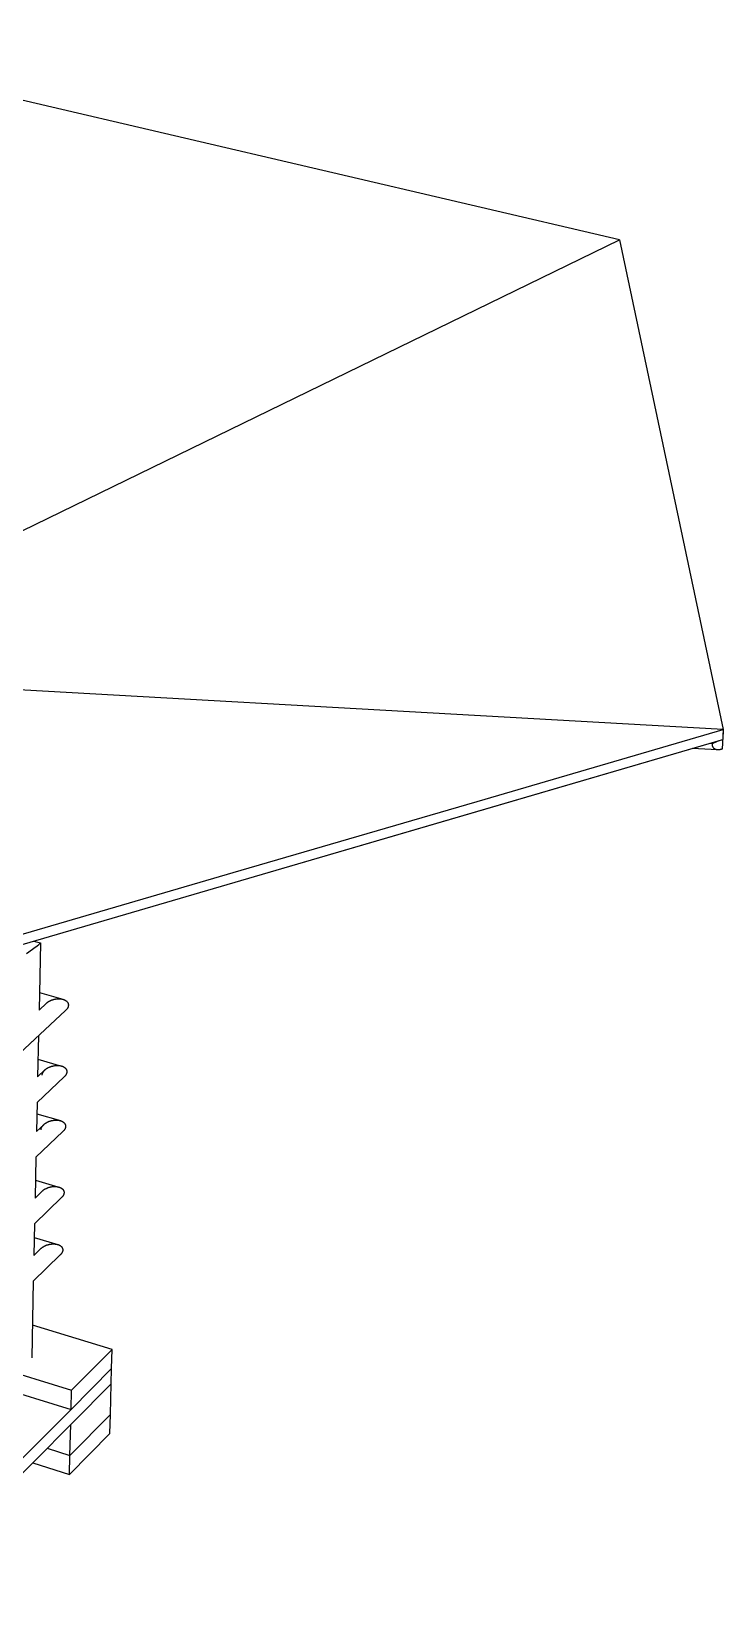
# Model space of a CAD drawing. Header units: millimetres. Extents: x 1.5 to 37.9, y -0.3 to 12.6.
# Drawn here: x 11.272 to 12.633, y 1.086 to 4.205 of the extents above; entities that cross this region are included whole.
import ezdxf

# ---------------------------------------------------------------- set-up
doc = ezdxf.new("R2010")
doc.units = ezdxf.units.MM
doc.layers.add('0.2', color=6, linetype='Continuous', lineweight=15)
doc.layers.add('0.3', color=4, linetype='Continuous', lineweight=20)

msp = doc.modelspace()

# ---------------------------------------------------------------- linework, layer by layer
at = {"layer": '0.2', "lineweight": -3}
for points in [[(11.4303, 1.613), (11.2733, 1.6607)], [(11.3503, 1.5329), (11.4303, 1.613)], [(11.4293, 1.5754), (11.4303, 1.613)], [(11.1968, 1.5801), (11.3503, 1.5329)], [(11.3494, 1.4951), (11.4293, 1.5754)], [(11.4285, 1.5456), (11.4293, 1.5754)], [(10.9724, 1.0864), (11.4285, 1.5456)], [(11.1961, 1.5424), (11.3494, 1.4951)], [(11.3494, 1.4951), (11.3503, 1.5329)], [(11.4269, 1.4854), (11.4285, 1.5456)], [(11.2455, 1.3909), (11.3494, 1.4951)], [(11.3472, 1.4048), (11.4269, 1.4854)], [(11.4259, 1.4481), (11.4269, 1.4854)], [(11.3463, 1.3673), (11.4259, 1.4481)], [(11.3472, 1.4048), (11.3487, 1.4653)], [(11.3025, 1.4187), (11.3472, 1.4048)], [(11.3463, 1.3673), (11.3472, 1.4048)], [(11.2739, 1.3899), (11.3463, 1.3673)]]:
    msp.add_lwpolyline(points, dxfattribs=at)
at = {"layer": '0.3', "lineweight": -3}
for points in [[(12.4287, 3.7952), (10.6767, 4.2048)], [(10.7678, 2.9869), (12.4287, 3.7952)], [(12.4287, 3.7952), (12.6332, 2.8325)], [(12.6332, 2.8325), (10.7682, 2.9372)], [(10.6762, 2.2616), (11.6841, 2.5557), (12.1646, 2.6956), (12.6332, 2.8325)], [(10.6762, 2.2409), (11.6834, 2.5354), (12.1636, 2.6756), (12.6319, 2.8127)], [(11.6834, 2.5354), (12.6319, 2.8127)], [(12.6117, 2.8052), (12.6205, 2.8088), (12.6248, 2.8107), (12.6319, 2.8127)], [(12.6332, 2.8325), (12.6306, 2.7939)], [(12.6332, 2.8325), (12.6319, 2.8127)], [(12.622, 2.7923), (12.572, 2.7952)], [(12.6072, 2.8055), (12.6117, 2.8052)], [(12.6218, 2.7923), (12.6215, 2.7923), (12.6211, 2.7924), (12.6208, 2.7924), (12.6204, 2.7925), (12.6201, 2.7925), (12.6198, 2.7926), (12.6194, 2.7927), (12.6191, 2.7928), (12.6188, 2.7929), (12.6185, 2.793), (12.6181, 2.7931), (12.6178, 2.7932), (12.6175, 2.7934), (12.6172, 2.7935), (12.6169, 2.7937), (12.6166, 2.7938), (12.6165, 2.7939), (12.6163, 2.794), (12.6162, 2.7941), (12.616, 2.7942), (12.6158, 2.7944), (12.6157, 2.7945), (12.6155, 2.7946), (12.6154, 2.7947), (12.6153, 2.7948), (12.6151, 2.795), (12.615, 2.7951), (12.6148, 2.7952), (12.6147, 2.7954), (12.6146, 2.7955), (12.6144, 2.7956), (12.6143, 2.7958), (12.6142, 2.7959), (12.6141, 2.7961), (12.614, 2.7962), (12.6138, 2.7964), (12.6137, 2.7965), (12.6136, 2.7967), (12.6135, 2.7968), (12.6134, 2.797), (12.6133, 2.7972), (12.6132, 2.7973), (12.6131, 2.7975), (12.613, 2.7977), (12.6129, 2.7978), (12.6129, 2.798), (12.6128, 2.7982), (12.6127, 2.7984), (12.6126, 2.7985), (12.6125, 2.7987), (12.6125, 2.7989), (12.6124, 2.7991), (12.6123, 2.7995), (12.6122, 2.7999), (12.612, 2.8003), (12.612, 2.8007), (12.6119, 2.8011), (12.6118, 2.8015), (12.6117, 2.802), (12.6117, 2.8024), (12.6117, 2.8029), (12.6117, 2.8033), (12.6116, 2.8038), (12.6117, 2.8042), (12.6117, 2.8047), (12.6117, 2.8052)], [(12.6306, 2.7939), (12.6301, 2.7937), (12.6295, 2.7935), (12.629, 2.7933), (12.6284, 2.7931), (12.6279, 2.7929), (12.6273, 2.7928), (12.6268, 2.7927), (12.6262, 2.7926), (12.6257, 2.7925), (12.6251, 2.7924), (12.6246, 2.7923), (12.6241, 2.7923), (12.6236, 2.7923), (12.623, 2.7923), (12.6225, 2.7923), (12.622, 2.7923)], [(11.2869, 2.4103), (11.2857, 2.4092), (11.2826, 2.4066), (11.276, 2.4014), (11.2662, 2.3942), (11.2619, 2.3912)], [(11.2762, 2.4163), (11.289, 2.4127)], [(11.289, 2.4126), (11.2863, 2.2805)], [(11.289, 2.4126), (11.289, 2.4126), (11.289, 2.4126), (11.289, 2.4126), (11.289, 2.4126), (11.289, 2.4126), (11.289, 2.4126), (11.289, 2.4126), (11.289, 2.4126), (11.289, 2.4126), (11.289, 2.4126), (11.289, 2.4126), (11.289, 2.4126), (11.289, 2.4125), (11.289, 2.4125), (11.289, 2.4125), (11.289, 2.4125), (11.289, 2.4125), (11.289, 2.4125), (11.289, 2.4124), (11.289, 2.4124), (11.2889, 2.4124), (11.2889, 2.4123), (11.2889, 2.4123), (11.2888, 2.4122), (11.2888, 2.4122), (11.2887, 2.4121), (11.2887, 2.412), (11.2885, 2.4119), (11.2884, 2.4117), (11.2882, 2.4115), (11.2879, 2.4112), (11.2874, 2.4108), (11.2869, 2.4103)], [(11.289, 2.4127), (11.289, 2.4127), (11.289, 2.4127), (11.289, 2.4127), (11.289, 2.4127), (11.289, 2.4127), (11.289, 2.4127), (11.289, 2.4127), (11.289, 2.4127), (11.289, 2.4127), (11.289, 2.4127), (11.289, 2.4127), (11.289, 2.4127), (11.289, 2.4127), (11.289, 2.4127), (11.289, 2.4127), (11.289, 2.4127), (11.289, 2.4127), (11.289, 2.4127), (11.289, 2.4127), (11.289, 2.4127), (11.289, 2.4127), (11.289, 2.4127), (11.289, 2.4127), (11.289, 2.4127), (11.289, 2.4127), (11.289, 2.4127), (11.289, 2.4127), (11.289, 2.4127), (11.289, 2.4127), (11.289, 2.4127), (11.289, 2.4127), (11.289, 2.4127)], [(11.287, 2.315), (11.3334, 2.3018)], [(11.3387, 2.2799), (11.2073, 2.158)], [(11.2863, 2.2805), (11.3008, 2.294)], [(11.3009, 2.294), (11.3013, 2.2944), (11.3018, 2.2948), (11.3023, 2.2952), (11.3028, 2.2956), (11.3034, 2.2961), (11.304, 2.2965), (11.3047, 2.297), (11.3053, 2.2974), (11.306, 2.2978), (11.3067, 2.2982), (11.3074, 2.2985), (11.3081, 2.2989), (11.3089, 2.2992), (11.3096, 2.2996), (11.3103, 2.2999), (11.3111, 2.3002), (11.3118, 2.3005), (11.3126, 2.3007), (11.3133, 2.301), (11.3141, 2.3012), (11.3149, 2.3014), (11.3156, 2.3016), (11.3163, 2.3018), (11.3171, 2.302), (11.3178, 2.3021), (11.3186, 2.3023), (11.3193, 2.3024), (11.3201, 2.3025)], [(11.3201, 2.3025), (11.3208, 2.3026), (11.3216, 2.3027), (11.3223, 2.3027), (11.3231, 2.3028), (11.3238, 2.3028), (11.3246, 2.3028), (11.3253, 2.3029), (11.326, 2.3028), (11.3268, 2.3028), (11.3276, 2.3028), (11.3283, 2.3027), (11.329, 2.3026), (11.3298, 2.3025), (11.3305, 2.3024), (11.3312, 2.3023), (11.332, 2.3021), (11.3327, 2.302), (11.3334, 2.3018)], [(11.3334, 2.3018), (11.3341, 2.3016), (11.3347, 2.3014), (11.3353, 2.3011), (11.336, 2.3009), (11.3366, 2.3006), (11.3369, 2.3005), (11.3372, 2.3003), (11.3375, 2.3002), (11.3378, 2.3), (11.338, 2.2999), (11.3383, 2.2997), (11.3386, 2.2995), (11.3388, 2.2994), (11.3391, 2.2992), (11.3394, 2.299), (11.3396, 2.2988), (11.3398, 2.2986), (11.3401, 2.2985), (11.3403, 2.2983), (11.3405, 2.2981), (11.3407, 2.2979), (11.3409, 2.2977), (11.3411, 2.2975), (11.3413, 2.2973), (11.3415, 2.2971), (11.3417, 2.2969), (11.3419, 2.2967), (11.342, 2.2965), (11.3422, 2.2962), (11.3424, 2.296), (11.3425, 2.2958), (11.3426, 2.2956), (11.3428, 2.2954), (11.3429, 2.2951), (11.343, 2.2949), (11.3431, 2.2947), (11.3432, 2.2945), (11.3433, 2.2942), (11.3434, 2.294), (11.3435, 2.2938), (11.3436, 2.2936), (11.3437, 2.2933), (11.3437, 2.2931), (11.3438, 2.2929), (11.3439, 2.2927), (11.3439, 2.2924), (11.344, 2.2922), (11.344, 2.292), (11.344, 2.2917), (11.3441, 2.2915), (11.3441, 2.2912), (11.3441, 2.291), (11.3441, 2.2908), (11.3441, 2.2905), (11.3441, 2.2903)], [(11.3441, 2.2903), (11.3441, 2.29), (11.3441, 2.2898), (11.3441, 2.2895), (11.344, 2.2893), (11.344, 2.289), (11.344, 2.2888), (11.3439, 2.2885), (11.3439, 2.2883), (11.3438, 2.288), (11.3438, 2.2878), (11.3437, 2.2876), (11.3436, 2.2873), (11.3435, 2.2871), (11.3434, 2.2868), (11.3434, 2.2866), (11.3433, 2.2863), (11.3432, 2.2861), (11.343, 2.2858), (11.3429, 2.2855), (11.3428, 2.2853), (11.3427, 2.285), (11.3425, 2.2848), (11.3424, 2.2845), (11.3422, 2.2843), (11.3421, 2.284), (11.3419, 2.2837), (11.3417, 2.2835), (11.3416, 2.2832), (11.3412, 2.2827), (11.3408, 2.2822), (11.3403, 2.2817), (11.3399, 2.2812), (11.3394, 2.2807), (11.3389, 2.2802), (11.3387, 2.2799)], [(11.2852, 2.2303), (11.2835, 2.1493)], [(11.2843, 2.184), (11.3306, 2.1706)], [(11.2835, 2.1493), (11.2979, 2.1628)], [(11.2926, 2.1526), (11.2926, 2.1528), (11.2926, 2.1531), (11.2926, 2.1533), (11.2926, 2.1536), (11.2927, 2.1538), (11.2927, 2.154), (11.2928, 2.1543), (11.2928, 2.1545), (11.2929, 2.1548), (11.2929, 2.155), (11.293, 2.1553), (11.2931, 2.1555), (11.2931, 2.1558), (11.2932, 2.156), (11.2933, 2.1562), (11.2934, 2.1565), (11.2935, 2.1567), (11.2936, 2.157), (11.2937, 2.1573), (11.2939, 2.1575), (11.294, 2.1578), (11.2941, 2.158), (11.2943, 2.1583), (11.2944, 2.1585), (11.2946, 2.1588), (11.2948, 2.1591), (11.2949, 2.1593), (11.2951, 2.1596), (11.2955, 2.1601), (11.2959, 2.1606), (11.2963, 2.1611), (11.2968, 2.1616), (11.2972, 2.1621), (11.2977, 2.1626), (11.2979, 2.1628)], [(11.2979, 2.1628), (11.2984, 2.1632), (11.2989, 2.1636), (11.2994, 2.1641), (11.3, 2.1645), (11.3006, 2.1649), (11.3012, 2.1654), (11.3018, 2.1658), (11.3025, 2.1662), (11.3032, 2.1666), (11.3039, 2.167), (11.3046, 2.1674), (11.3053, 2.1677), (11.306, 2.1681), (11.3067, 2.1684), (11.3075, 2.1687), (11.3082, 2.169), (11.309, 2.1693), (11.3097, 2.1696), (11.3105, 2.1698), (11.3112, 2.1701), (11.312, 2.1703), (11.3127, 2.1705), (11.3135, 2.1706), (11.3142, 2.1708), (11.3149, 2.171), (11.3157, 2.1711), (11.3164, 2.1712), (11.3172, 2.1713)], [(11.3172, 2.1713), (11.3179, 2.1714), (11.3187, 2.1715), (11.3194, 2.1716), (11.3202, 2.1716), (11.3209, 2.1717), (11.3216, 2.1717), (11.3224, 2.1717), (11.3231, 2.1717), (11.3239, 2.1717), (11.3246, 2.1716), (11.3254, 2.1716), (11.3261, 2.1715), (11.3268, 2.1714), (11.3276, 2.1713), (11.3283, 2.1712), (11.329, 2.171), (11.3298, 2.1708), (11.3306, 2.1706)], [(11.3306, 2.1706), (11.3312, 2.1704), (11.3317, 2.1702), (11.3324, 2.17), (11.333, 2.1698), (11.3336, 2.1695), (11.3339, 2.1694), (11.3342, 2.1692), (11.3345, 2.1691), (11.3348, 2.1689), (11.335, 2.1688), (11.3353, 2.1686), (11.3356, 2.1684), (11.3358, 2.1683), (11.3361, 2.1681), (11.3364, 2.1679), (11.3366, 2.1677), (11.3368, 2.1676), (11.3371, 2.1674), (11.3373, 2.1672), (11.3375, 2.167), (11.3377, 2.1668), (11.3379, 2.1666), (11.3381, 2.1664), (11.3383, 2.1662), (11.3385, 2.166), (11.3387, 2.1658), (11.3389, 2.1656), (11.339, 2.1654), (11.3392, 2.1652), (11.3393, 2.165), (11.3395, 2.1647), (11.3396, 2.1645), (11.3398, 2.1643), (11.3399, 2.1641), (11.34, 2.1639), (11.3401, 2.1637), (11.3402, 2.1634), (11.3403, 2.1632), (11.3404, 2.163), (11.3405, 2.1628), (11.3406, 2.1625), (11.3407, 2.1623), (11.3407, 2.1621), (11.3408, 2.1619), (11.3409, 2.1616), (11.3409, 2.1614), (11.3409, 2.1612), (11.341, 2.1609), (11.341, 2.1607), (11.341, 2.1605), (11.3411, 2.1602), (11.3411, 2.16), (11.3411, 2.1598), (11.3411, 2.1595), (11.3411, 2.1593)], [(11.3411, 2.1593), (11.3411, 2.159), (11.3411, 2.1588), (11.3411, 2.1585), (11.341, 2.1583), (11.341, 2.1581), (11.341, 2.1578), (11.3409, 2.1576), (11.3409, 2.1573), (11.3408, 2.1571), (11.3407, 2.1568), (11.3407, 2.1566), (11.3406, 2.1563), (11.3405, 2.1561), (11.3404, 2.1559), (11.3404, 2.1556), (11.3403, 2.1554), (11.3402, 2.1551), (11.34, 2.1549), (11.3399, 2.1546), (11.3398, 2.1543), (11.3397, 2.1541), (11.3395, 2.1538), (11.3394, 2.1536), (11.3392, 2.1533), (11.3391, 2.1531), (11.3389, 2.1528), (11.3387, 2.1525), (11.3386, 2.1523), (11.3382, 2.1518), (11.3378, 2.1513), (11.3374, 2.1508), (11.3369, 2.1502), (11.3364, 2.1498), (11.3359, 2.1493), (11.3358, 2.1491)], [(11.3358, 2.1491), (11.2825, 2.099)], [(11.2825, 2.099), (11.2813, 2.0417)], [(11.282, 2.0766), (11.3283, 2.0631)], [(11.2955, 2.0552), (11.296, 2.0556), (11.2965, 2.0561), (11.2971, 2.0566), (11.2976, 2.057), (11.2983, 2.0574), (11.2989, 2.0579), (11.2995, 2.0583), (11.3002, 2.0587), (11.3009, 2.0591), (11.3015, 2.0595), (11.3022, 2.0599), (11.3029, 2.0602), (11.3037, 2.0606), (11.3044, 2.0609), (11.3051, 2.0612), (11.3059, 2.0615), (11.3066, 2.0618), (11.3074, 2.0621), (11.3081, 2.0623), (11.3089, 2.0625), (11.3096, 2.0627), (11.3103, 2.0629), (11.3111, 2.0631), (11.3118, 2.0633), (11.3126, 2.0635), (11.3133, 2.0636), (11.3141, 2.0637), (11.3148, 2.0638)], [(11.3148, 2.0638), (11.3155, 2.0639), (11.3163, 2.064), (11.317, 2.0641), (11.3178, 2.0641), (11.3185, 2.0642), (11.3192, 2.0642), (11.32, 2.0642), (11.3207, 2.0642), (11.3215, 2.0642), (11.3222, 2.0641), (11.3229, 2.0641), (11.3237, 2.064), (11.3244, 2.0639), (11.3251, 2.0638), (11.3259, 2.0637), (11.3266, 2.0635), (11.3274, 2.0633), (11.3279, 2.0632), (11.3283, 2.0631)], [(11.3283, 2.0631), (11.3288, 2.0629), (11.3293, 2.0628), (11.3299, 2.0625), (11.3306, 2.0623), (11.3312, 2.062), (11.3315, 2.0619), (11.3318, 2.0617), (11.332, 2.0616), (11.3323, 2.0615), (11.3326, 2.0613), (11.3329, 2.0611), (11.3331, 2.061), (11.3334, 2.0608), (11.3337, 2.0606), (11.3339, 2.0605), (11.3341, 2.0603), (11.3344, 2.0601), (11.3346, 2.0599), (11.3348, 2.0598), (11.335, 2.0596), (11.3353, 2.0594), (11.3355, 2.0592), (11.3357, 2.059), (11.3359, 2.0588), (11.336, 2.0586), (11.3362, 2.0584), (11.3364, 2.0582), (11.3366, 2.058), (11.3367, 2.0578), (11.3369, 2.0575), (11.337, 2.0573), (11.3372, 2.0571), (11.3373, 2.0569), (11.3374, 2.0567), (11.3375, 2.0565), (11.3377, 2.0563), (11.3378, 2.056), (11.3379, 2.0558), (11.338, 2.0556), (11.338, 2.0554), (11.3381, 2.0551), (11.3382, 2.0549), (11.3383, 2.0547), (11.3383, 2.0545), (11.3384, 2.0542), (11.3384, 2.054), (11.3385, 2.0538), (11.3385, 2.0536), (11.3386, 2.0533), (11.3386, 2.0531), (11.3386, 2.0529), (11.3386, 2.0526), (11.3386, 2.0524), (11.3386, 2.0521), (11.3386, 2.0519)], [(11.3335, 2.0419), (11.2802, 1.9913)], [(11.2813, 2.0417), (11.2955, 2.0552)], [(11.2903, 2.0452), (11.2903, 2.0454), (11.2903, 2.0456), (11.2903, 2.0459), (11.2904, 2.0461), (11.2904, 2.0464), (11.2904, 2.0466), (11.2905, 2.0469), (11.2905, 2.0471), (11.2906, 2.0473), (11.2906, 2.0476), (11.2907, 2.0478), (11.2908, 2.0481), (11.2908, 2.0483), (11.2909, 2.0485), (11.291, 2.0488), (11.2911, 2.049), (11.2912, 2.0493), (11.2913, 2.0495), (11.2915, 2.0498), (11.2916, 2.0501), (11.2917, 2.0503), (11.2918, 2.0506), (11.292, 2.0508), (11.2921, 2.0511), (11.2923, 2.0513), (11.2925, 2.0516), (11.2926, 2.0518), (11.2928, 2.0521), (11.2932, 2.0526), (11.2936, 2.0531), (11.294, 2.0536), (11.2945, 2.0541), (11.2949, 2.0546), (11.2955, 2.0552)], [(11.3386, 2.0519), (11.3386, 2.0517), (11.3386, 2.0514), (11.3386, 2.0512), (11.3386, 2.0509), (11.3385, 2.0507), (11.3385, 2.0504), (11.3384, 2.0502), (11.3384, 2.05), (11.3383, 2.0497), (11.3383, 2.0495), (11.3382, 2.0492), (11.3381, 2.049), (11.3381, 2.0487), (11.338, 2.0485), (11.3379, 2.0483), (11.3378, 2.048), (11.3377, 2.0478), (11.3376, 2.0475), (11.3375, 2.0473), (11.3373, 2.047), (11.3372, 2.0467), (11.3371, 2.0465), (11.3369, 2.0462), (11.3368, 2.046), (11.3366, 2.0457), (11.3364, 2.0455), (11.3363, 2.0452), (11.3361, 2.045), (11.3357, 2.0444), (11.3353, 2.044), (11.3349, 2.0434), (11.3344, 2.0429), (11.334, 2.0424), (11.3335, 2.042)], [(11.2802, 1.9913), (11.2785, 1.911)], [(11.2792, 1.9462), (11.3255, 1.9325)], [(11.3119, 1.9333), (11.3126, 1.9333), (11.3134, 1.9334), (11.3141, 1.9335), (11.3149, 1.9336), (11.3156, 1.9336), (11.3163, 1.9336), (11.3171, 1.9336), (11.3178, 1.9336), (11.3185, 1.9336), (11.3193, 1.9336), (11.32, 1.9335), (11.3207, 1.9334), (11.3215, 1.9333), (11.3222, 1.9332), (11.3229, 1.9331), (11.3236, 1.933), (11.3241, 1.9329), (11.3246, 1.9328), (11.325, 1.9326), (11.3255, 1.9325)], [(11.3306, 1.9117), (11.2774, 1.8605)], [(11.2785, 1.911), (11.2926, 1.9245)], [(11.2926, 1.9246), (11.2931, 1.925), (11.2937, 1.9255), (11.2942, 1.926), (11.2948, 1.9264), (11.2954, 1.9269), (11.2961, 1.9273), (11.2967, 1.9277), (11.2973, 1.9281), (11.298, 1.9285), (11.2987, 1.9289), (11.2994, 1.9293), (11.3001, 1.9297), (11.3008, 1.93), (11.3016, 1.9303), (11.3023, 1.9306), (11.303, 1.9309), (11.3038, 1.9312), (11.3045, 1.9315), (11.3053, 1.9317), (11.306, 1.932), (11.3067, 1.9322), (11.3075, 1.9324), (11.3082, 1.9326), (11.3089, 1.9327), (11.3097, 1.9329), (11.3104, 1.933), (11.3112, 1.9331), (11.3119, 1.9333)], [(11.3255, 1.9325), (11.3259, 1.9324), (11.3263, 1.9322), (11.327, 1.932), (11.3276, 1.9318), (11.3282, 1.9315), (11.3285, 1.9314), (11.3288, 1.9312), (11.3291, 1.9311), (11.3293, 1.9309), (11.3296, 1.9308), (11.3299, 1.9306), (11.3302, 1.9305), (11.3304, 1.9303), (11.3307, 1.9301), (11.3309, 1.93), (11.3312, 1.9298), (11.3314, 1.9296), (11.3316, 1.9295), (11.3318, 1.9293), (11.3321, 1.9291), (11.3323, 1.9289), (11.3325, 1.9287), (11.3327, 1.9285), (11.3329, 1.9283), (11.3331, 1.9281), (11.3332, 1.9279), (11.3334, 1.9277), (11.3336, 1.9275), (11.3337, 1.9273), (11.3339, 1.9271), (11.334, 1.9269), (11.3342, 1.9267), (11.3343, 1.9265), (11.3344, 1.9262), (11.3346, 1.926), (11.3347, 1.9258), (11.3348, 1.9256), (11.3349, 1.9254), (11.335, 1.9251), (11.3351, 1.9249), (11.3351, 1.9247), (11.3352, 1.9245), (11.3353, 1.9243), (11.3353, 1.924), (11.3354, 1.9238), (11.3354, 1.9236), (11.3355, 1.9234), (11.3355, 1.9231), (11.3356, 1.9229), (11.3356, 1.9227), (11.3356, 1.9224), (11.3356, 1.9222), (11.3356, 1.922), (11.3356, 1.9217), (11.3356, 1.9215)], [(11.3356, 1.9215), (11.3356, 1.9213), (11.3356, 1.921), (11.3356, 1.9208), (11.3356, 1.9205), (11.3355, 1.9203), (11.3355, 1.9201), (11.3354, 1.9198), (11.3354, 1.9196), (11.3353, 1.9193), (11.3353, 1.9191), (11.3352, 1.9188), (11.3351, 1.9186), (11.3351, 1.9184), (11.335, 1.9181), (11.3349, 1.9179), (11.3348, 1.9177), (11.3347, 1.9174), (11.3346, 1.9171), (11.3345, 1.9169), (11.3343, 1.9166), (11.3342, 1.9164), (11.3341, 1.9161), (11.3339, 1.9159), (11.3338, 1.9156), (11.3336, 1.9154), (11.3335, 1.9151), (11.3333, 1.9149), (11.3331, 1.9146), (11.3327, 1.9141), (11.3324, 1.9136), (11.3319, 1.9131), (11.3315, 1.9126), (11.3311, 1.9122), (11.3306, 1.9117)], [(11.2774, 1.8605), (11.2761, 1.7981)], [(11.2761, 1.7981), (11.29, 1.8115)], [(11.2769, 1.8334), (11.3231, 1.8196)], [(11.29, 1.8115), (11.2902, 1.8117), (11.2907, 1.8122), (11.2913, 1.8126), (11.2918, 1.8131), (11.2924, 1.8135), (11.293, 1.814), (11.2936, 1.8144), (11.2943, 1.8148), (11.2949, 1.8152), (11.2956, 1.8156), (11.2963, 1.816), (11.297, 1.8164), (11.2976, 1.8167), (11.2984, 1.8171), (11.2991, 1.8174), (11.2998, 1.8177), (11.3006, 1.818), (11.3013, 1.8183), (11.302, 1.8186), (11.3028, 1.8188), (11.3035, 1.819), (11.3043, 1.8192), (11.305, 1.8194), (11.3057, 1.8196), (11.3065, 1.8198), (11.3072, 1.8199), (11.3079, 1.8201), (11.3087, 1.8202), (11.3094, 1.8203)], [(11.3094, 1.8203), (11.3101, 1.8204), (11.3109, 1.8205), (11.3116, 1.8206), (11.3124, 1.8206), (11.3131, 1.8207), (11.3138, 1.8207), (11.3145, 1.8207), (11.3153, 1.8207), (11.316, 1.8207), (11.3167, 1.8207), (11.3175, 1.8206), (11.3182, 1.8205), (11.3189, 1.8204), (11.3197, 1.8203), (11.3204, 1.8202), (11.3211, 1.8201), (11.3216, 1.82), (11.3221, 1.8198), (11.3226, 1.8197), (11.3231, 1.8196)], [(11.3231, 1.8196), (11.3238, 1.8194), (11.3244, 1.8191), (11.325, 1.8189), (11.3256, 1.8186), (11.3259, 1.8185), (11.3262, 1.8184), (11.3265, 1.8182), (11.3268, 1.8181), (11.3271, 1.8179), (11.3273, 1.8178), (11.3276, 1.8176), (11.3278, 1.8175), (11.3281, 1.8173), (11.3284, 1.8171), (11.3286, 1.8169), (11.3288, 1.8168), (11.329, 1.8166), (11.3293, 1.8164), (11.3295, 1.8162), (11.3297, 1.8161), (11.3299, 1.8159), (11.3301, 1.8157), (11.3303, 1.8155), (11.3305, 1.8153), (11.3307, 1.8151), (11.3308, 1.8149), (11.331, 1.8147), (11.3312, 1.8145), (11.3313, 1.8143), (11.3315, 1.814), (11.3316, 1.8138), (11.3317, 1.8136), (11.3318, 1.8134), (11.332, 1.8132), (11.3321, 1.813), (11.3322, 1.8128), (11.3323, 1.8125), (11.3324, 1.8123), (11.3325, 1.8121), (11.3325, 1.8119), (11.3326, 1.8117), (11.3327, 1.8115), (11.3327, 1.8112), (11.3328, 1.811), (11.3328, 1.8108), (11.3329, 1.8106), (11.3329, 1.8103), (11.333, 1.8101), (11.333, 1.8099), (11.333, 1.8097), (11.333, 1.8094), (11.333, 1.8092), (11.333, 1.8089), (11.333, 1.8087)], [(11.333, 1.8087), (11.333, 1.8085), (11.333, 1.8082), (11.333, 1.808), (11.333, 1.8078), (11.3329, 1.8075), (11.3329, 1.8073), (11.3329, 1.807), (11.3328, 1.8068), (11.3327, 1.8066), (11.3327, 1.8063), (11.3326, 1.8061), (11.3325, 1.8058), (11.3325, 1.8056), (11.3324, 1.8054), (11.3323, 1.8051), (11.3322, 1.8049), (11.3321, 1.8046), (11.332, 1.8044), (11.3319, 1.8041), (11.3317, 1.8039), (11.3316, 1.8036), (11.3315, 1.8034), (11.3313, 1.8031), (11.3312, 1.8029), (11.331, 1.8026), (11.3309, 1.8024), (11.3307, 1.8021), (11.3305, 1.8019), (11.3302, 1.8014), (11.3298, 1.8009), (11.3294, 1.8004), (11.329, 1.8), (11.3286, 1.7995), (11.3281, 1.7991)], [(11.3281, 1.7991), (11.2751, 1.7475)], [(11.2751, 1.7475), (11.2719, 1.5965)]]:
    msp.add_lwpolyline(points, dxfattribs=at)

doc.saveas('drawing.dxf')
